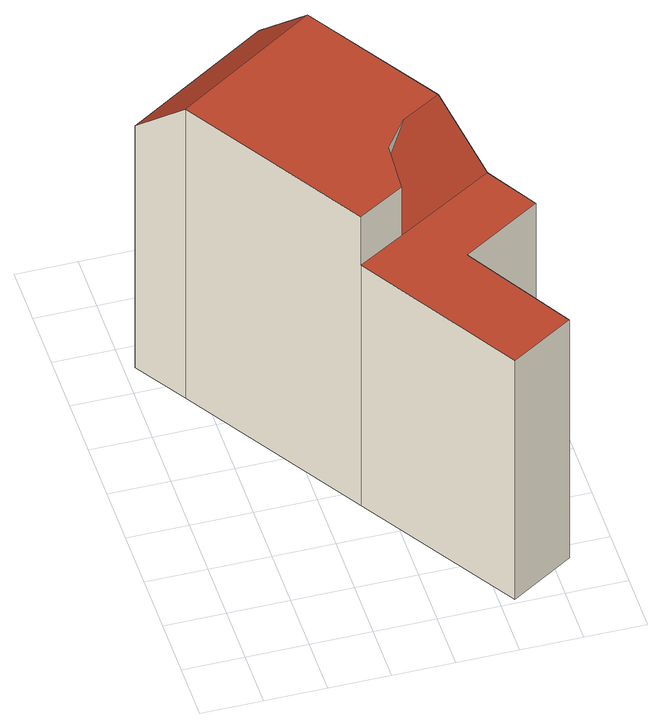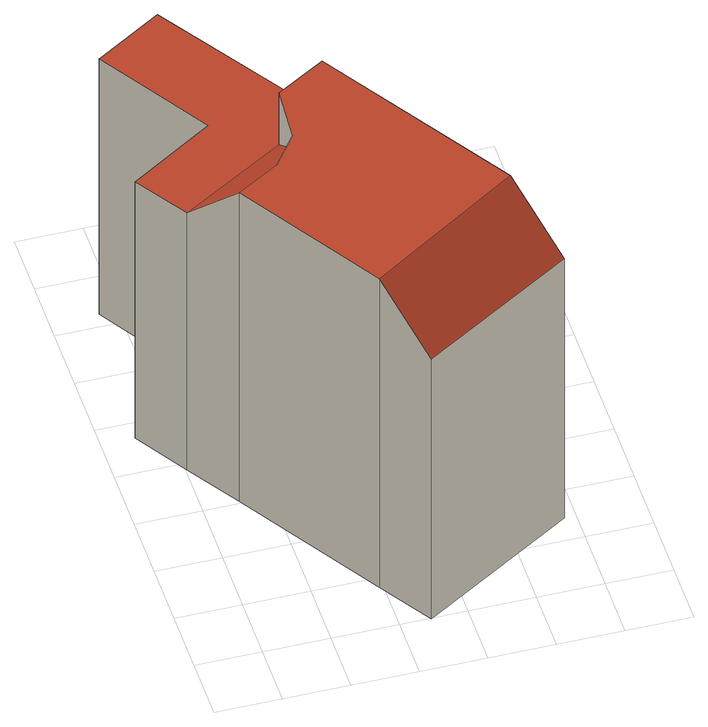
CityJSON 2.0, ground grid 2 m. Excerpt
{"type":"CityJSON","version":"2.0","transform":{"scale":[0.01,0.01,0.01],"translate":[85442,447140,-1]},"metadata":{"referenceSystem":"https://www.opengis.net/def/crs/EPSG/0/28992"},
"CityObjects":{
"building1":{"type":"Building","attributes":{"aantal_verblijfsobjecten":3,"bouwjaar":1915,"gebruiksdoel":"woonfunctie","kas_warenhuis":false,"oppervlakte_max":67,"oppervlakte_min":62,"rf_extrusion_mode":"standard","rf_force_lod11":false,"rf_h_ground":-0.411,"rf_h_pc_98p":0,"rf_h_roof_50p":11.41,"rf_h_roof_70p":11.48,"rf_h_roof_max":11.63,"rf_h_roof_min":9.41,"rf_is_glass_roof":false,"rf_nodata_frac":0,"rf_nodata_r":0,"rf_pc_select":"PREFERRED_AND_LATEST","rf_pc_year":2019,"rf_pointcloud_unusable":false,"rf_pt_density":10.8,"rf_ridgelines":0,"rf_rmse_lod22":1.23,"rf_roof_planes":4,"rf_roof_type":"slanted","rf_success":true,"rf_t_run":16,"rf_volume_lod22":796.61,"status":"Pand in gebruik"},"children":["building1-1"]},
"building1-1":{"type":"BuildingPart","parents":["building1"],"geometry":[{"type":"Solid","lod":"2.2","boundaries":[[[[0,1,2,3,4,5,6,7,8,9,10]],[[11,6,5,12]],[[12,5,4,13]],[[14,1,0,15]],[[16,2,1,14]],[[17,9,8,18]],[[13,4,3,19]],[[20,10,9,17]],[[15,0,10,20]],[[18,8,7,21,22]],[[23,24,25]],[[19,3,2,16]],[[21,7,6,11]],[[26,27,24,23]],[[22,21,27,26]],[[15,20,17,18]],[[24,27,16,14,25]],[[27,21,11,12,13,19,16]],[[22,26,23,25,14,15,18]]]],"semantics":{"surfaces":[{"type":"GroundSurface"},{"type":"WallSurface","on_footprint_edge":true},{"type":"WallSurface","on_footprint_edge":false},{"type":"RoofSurface","rf_azimuth":327.88,"rf_h_roof_50p":10.34,"rf_h_roof_70p":10.75,"rf_h_roof_max":11.5,"rf_h_roof_min":9.27,"rf_slope":43.78},{"type":"RoofSurface","rf_azimuth":148.7,"rf_h_roof_50p":10.68,"rf_h_roof_70p":11.04,"rf_h_roof_max":11.74,"rf_h_roof_min":9.64,"rf_slope":45.41},{"type":"RoofSurface","rf_azimuth":124.14,"rf_h_roof_50p":9.47,"rf_h_roof_70p":9.48,"rf_h_roof_max":11.5,"rf_h_roof_min":9.4,"rf_slope":1.06},{"type":"RoofSurface","rf_azimuth":62.91,"rf_h_roof_50p":11.49,"rf_h_roof_70p":11.49,"rf_h_roof_max":11.74,"rf_h_roof_min":11.47,"rf_slope":0.361}],"values":[[0,1,1,1,1,1,1,1,1,1,2,1,1,2,2,3,4,5,6]]}}]}
},
"vertices":[
[611,1436,59],[890,991,59],[995,825,59],[1099,659,59],[838,497,59],[1055,145,59],[847,17,59],[518,540,59],[142,1137,59],[34,1309,59],[507,1602,59],[847,17,1042],[1055,145,1040],[838,497,1047],[890,991,1247],[611,1436,1247],[995,825,1048],[34,1309,1056],[142,1137,1250],[1099,659,1044],[507,1602,1059],[518,540,1052],[518,540,1250],[682,808,1248],[682,808,1198],[759,912,1248],[671,631,1249],[671,631,1051]
]}
